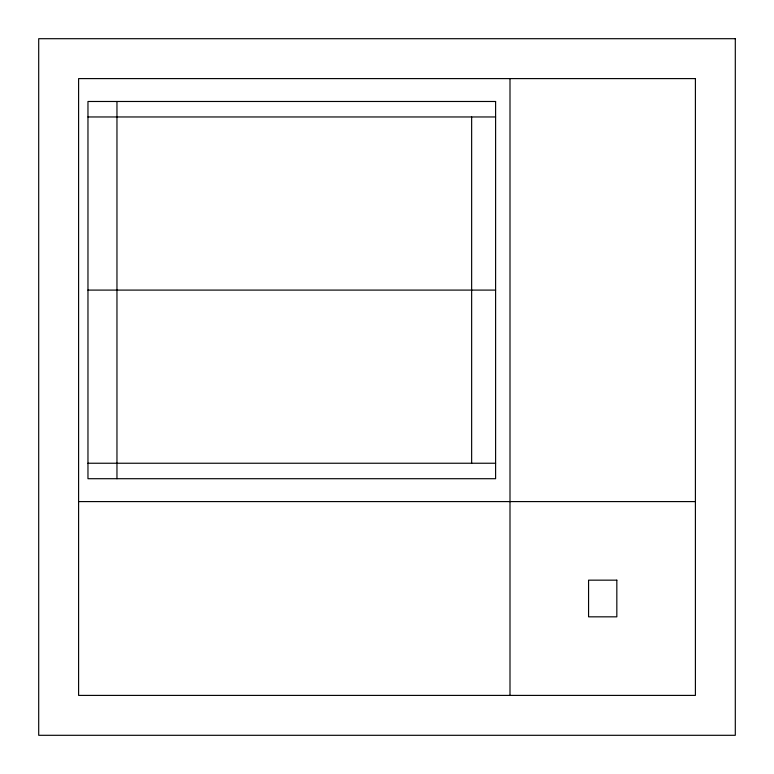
<?xml version="1.0" encoding="UTF-8"?>
<svg xmlns="http://www.w3.org/2000/svg" width="774" height="774" viewBox="0 0 774 774"><rect width="100%" height="100%" fill="white"/><g stroke="black" fill="none" stroke-linecap="round" stroke-linejoin="round"><path stroke-width="1.16" d="M87.965 116.961L495.602 116.961M87.965 290.095L495.602 290.095M87.965 463.239L495.602 463.239M78.6 501.591L695.4 501.591M509.998 78.6L509.998 695.4M471.647 116.961L471.647 463.239M116.961 101.481L116.961 478.709M735.3 38.7L38.7 38.7L38.7 735.3L735.3 735.3L735.3 38.7M695.4 78.6L78.6 78.6L78.6 695.4L695.4 695.4L695.4 78.6M495.602 101.481L87.965 101.481L87.965 478.709L495.602 478.709L495.602 101.481M616.83 580.161L588.569 580.161L588.569 616.83L616.83 616.83L616.83 580.161"/></g></svg>
